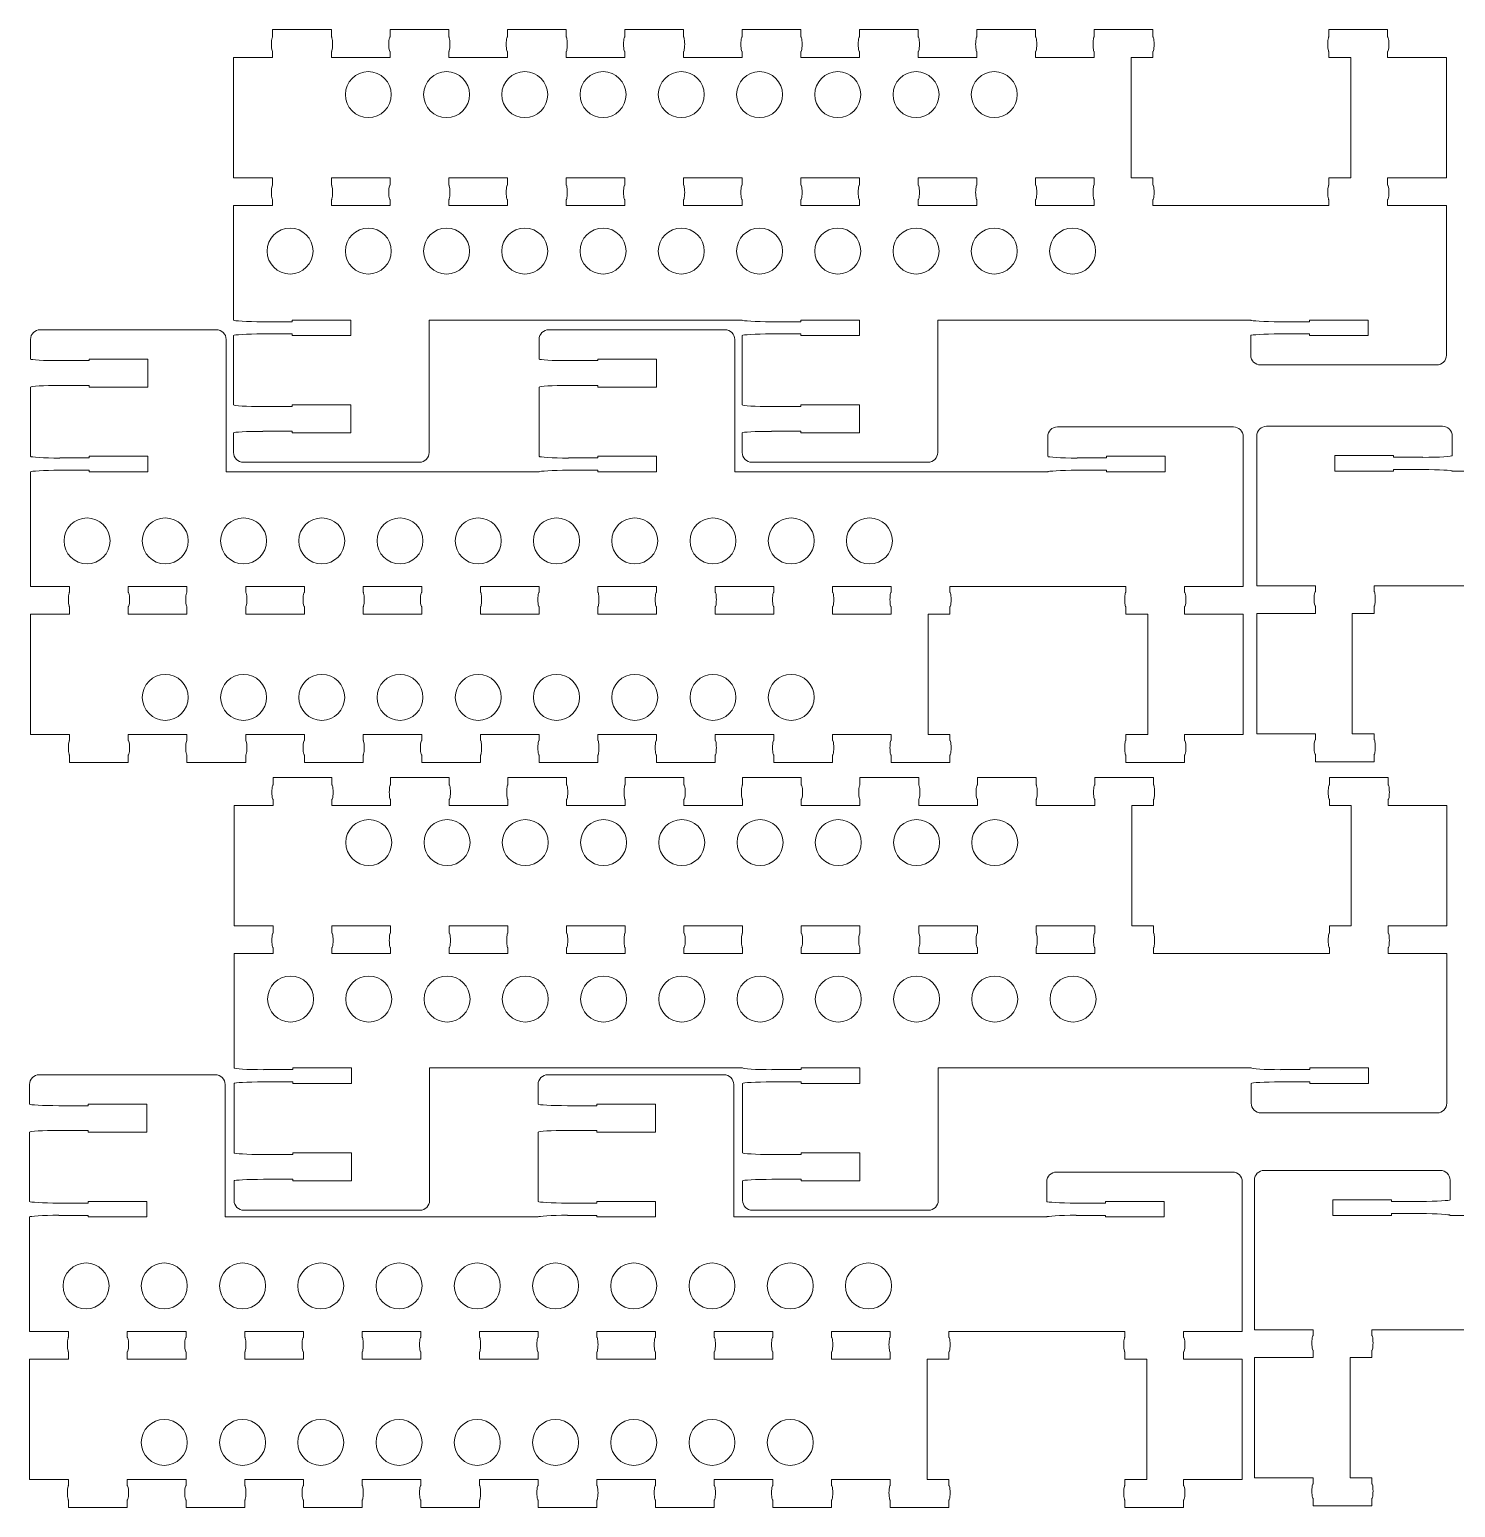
# Model space of a CAD drawing. Header units: millimetres. Extents: x 6 to 617, y 2 to 305.
# Drawn here: x 167 to 312.8, y 2.6 to 153.8 of the extents above; entities that cross this region are included whole.
import ezdxf

# ---------------------------------------------------------------- set-up
doc = ezdxf.new("R2010")
doc.units = ezdxf.units.MM
doc.header["$LTSCALE"] = 12.7
doc.layers.add('Visible', color=1, linetype='Continuous', lineweight=13)

msp = doc.modelspace()

# ---------------------------------------------------------------- linework, layer by layer
at = {"layer": 'Visible'}
for p, q in [((191.87, 153.01), (191.87, 153.76)), ((197.87, 153.76), (191.87, 153.76)), ((197.87, 153.01), (197.87, 153.76)), ((203.87, 153.01), (203.87, 153.76)), ((209.87, 153.76), (203.87, 153.76)), ((209.87, 153.01), (209.87, 153.76)), ((215.87, 153.01), (215.87, 153.76)), ((221.87, 153.76), (215.87, 153.76)), ((221.87, 153.01), (221.87, 153.76)), ((227.87, 153.01), (227.87, 153.76)), ((233.87, 153.76), (227.87, 153.76)), ((233.87, 153.01), (233.87, 153.76)), ((239.87, 153.01), (239.87, 153.76)), ((245.87, 153.76), (239.87, 153.76)), ((245.87, 153.01), (245.87, 153.76)), ((251.87, 153.01), (251.87, 153.76)), ((257.87, 153.76), (251.87, 153.76)), ((257.87, 153.01), (257.87, 153.76)), ((263.87, 153.01), (263.87, 153.76)), ((269.87, 153.76), (263.87, 153.76)), ((269.87, 153.01), (269.87, 153.76)), ((275.87, 153.01), (275.87, 153.76)), ((281.87, 153.76), (275.87, 153.76)), ((281.87, 153.01), (281.87, 153.76)), ((299.87, 153.01), (299.87, 153.76)), ((305.87, 153.76), (299.87, 153.76)), ((305.87, 153.01), (305.87, 153.76)), ((191.87, 150.91), (191.87, 151.51)), ((197.87, 150.91), (197.87, 151.51)), ((203.87, 150.91), (203.87, 151.51)), ((209.87, 150.91), (209.87, 151.51)), ((215.87, 150.91), (215.87, 151.51)), ((221.87, 150.91), (221.87, 151.51)), ((227.87, 150.91), (227.87, 151.51)), ((233.87, 150.91), (233.87, 151.51)), ((239.87, 150.91), (239.87, 151.51)), ((245.87, 150.91), (245.87, 151.51)), ((251.87, 150.91), (251.87, 151.51)), ((257.87, 150.91), (257.87, 151.51)), ((263.87, 150.91), (263.87, 151.51)), ((269.87, 150.91), (269.87, 151.51)), ((275.87, 150.91), (275.87, 151.51)), ((281.87, 150.91), (281.87, 151.51)), ((299.87, 150.91), (299.87, 151.51)), ((305.87, 150.91), (305.87, 151.51)), ((187.87, 150.91), (187.87, 138.61)), ((187.87, 150.91), (191.87, 150.91)), ((197.87, 150.91), (203.87, 150.91)), ((209.87, 150.91), (215.87, 150.91)), ((221.87, 150.91), (227.87, 150.91)), ((233.87, 150.91), (239.87, 150.91)), ((245.87, 150.91), (251.87, 150.91)), ((257.87, 150.91), (263.87, 150.91)), ((269.87, 150.91), (275.87, 150.91)), ((281.87, 150.91), (279.65, 150.91)), ((279.65, 150.91), (279.65, 138.61)), ((302.1, 150.91), (299.87, 150.91)), ((302.1, 150.91), (302.1, 138.61)), ((305.87, 150.91), (311.87, 150.91)), ((311.87, 150.91), (311.87, 138.61)), ((187.87, 138.61), (191.87, 138.61)), ((191.87, 137.86), (191.87, 138.61)), ((197.87, 138.61), (203.87, 138.61)), ((197.87, 137.86), (197.87, 138.61)), ((203.87, 137.86), (203.87, 138.61)), ((209.87, 138.61), (215.87, 138.61)), ((209.87, 137.86), (209.87, 138.61)), ((215.87, 137.86), (215.87, 138.61)), ((221.87, 138.61), (227.87, 138.61)), ((221.87, 137.86), (221.87, 138.61)), ((227.87, 137.86), (227.87, 138.61)), ((233.87, 138.61), (239.87, 138.61)), ((233.87, 137.86), (233.87, 138.61)), ((239.87, 137.86), (239.87, 138.61)), ((245.87, 138.61), (251.87, 138.61)), ((245.87, 137.86), (245.87, 138.61)), ((251.87, 137.86), (251.87, 138.61)), ((257.87, 138.61), (263.87, 138.61)), ((257.87, 137.86), (257.87, 138.61)), ((263.87, 137.86), (263.87, 138.61)), ((269.87, 138.61), (275.87, 138.61)), ((269.87, 137.86), (269.87, 138.61)), ((275.87, 137.86), (275.87, 138.61)), ((281.87, 138.61), (279.65, 138.61)), ((281.87, 137.86), (281.87, 138.61)), ((299.87, 137.86), (299.87, 138.61)), ((302.1, 138.61), (299.87, 138.61)), ((305.87, 138.61), (311.87, 138.61)), ((305.87, 137.86), (305.87, 138.61)), ((191.87, 135.76), (191.87, 136.36)), ((197.87, 135.76), (197.87, 136.36)), ((203.87, 135.76), (203.87, 136.36)), ((209.87, 135.76), (209.87, 136.36)), ((215.87, 135.76), (215.87, 136.36)), ((221.87, 135.76), (221.87, 136.36)), ((227.87, 135.76), (227.87, 136.36)), ((233.87, 135.76), (233.87, 136.36)), ((239.87, 135.76), (239.87, 136.36)), ((245.87, 135.76), (245.87, 136.36)), ((251.87, 135.76), (251.87, 136.36)), ((257.87, 135.76), (257.87, 136.36)), ((263.87, 135.76), (263.87, 136.36)), ((269.87, 135.76), (269.87, 136.36)), ((275.87, 135.76), (275.87, 136.36)), ((281.87, 135.76), (281.87, 136.36)), ((299.87, 135.76), (299.87, 136.36)), ((305.87, 135.76), (305.87, 136.36)), ((187.87, 135.76), (187.87, 124.06)), ((191.87, 135.76), (187.87, 135.76)), ((203.87, 135.76), (197.87, 135.76)), ((215.87, 135.76), (209.87, 135.76)), ((227.87, 135.76), (221.87, 135.76)), ((239.87, 135.76), (233.87, 135.76)), ((251.87, 135.76), (245.87, 135.76)), ((263.87, 135.76), (257.87, 135.76)), ((275.87, 135.76), (269.87, 135.76)), ((299.87, 135.76), (281.87, 135.76)), ((311.87, 135.76), (305.87, 135.76)), ((311.87, 135.76), (311.87, 120.46)), ((193.87, 124.06), (199.87, 124.06)), ((193.87, 123.89), (193.87, 124.06)), ((199.87, 124.06), (199.87, 122.46)), ((207.87, 124.06), (239.87, 124.06)), ((207.87, 124.06), (207.87, 110.51)), ((245.87, 124.06), (251.87, 124.06)), ((245.87, 123.89), (245.87, 124.06)), ((251.87, 124.06), (251.87, 122.46)), ((259.87, 124.06), (291.87, 124.06)), ((259.87, 124.06), (259.87, 110.51)), ((297.87, 124.06), (303.87, 124.06)), ((297.87, 123.89), (297.87, 124.06)), ((303.87, 124.06), (303.87, 122.46)), ((186.11, 123.07), (168.11, 123.07)), ((187.87, 122.46), (187.87, 115.38)), ((190.87, 123.89), (193.87, 123.89)), ((190.87, 122.64), (193.87, 122.64)), ((193.87, 122.64), (193.87, 122.46)), ((199.87, 122.46), (193.87, 122.46)), ((238.11, 123.07), (220.11, 123.07)), ((239.87, 122.46), (239.87, 115.38)), ((242.87, 123.89), (245.87, 123.89)), ((242.87, 122.64), (245.87, 122.64)), ((245.87, 122.64), (245.87, 122.46)), ((251.87, 122.46), (245.87, 122.46)), ((291.87, 122.46), (291.87, 120.46)), ((294.87, 123.89), (297.87, 123.89)), ((294.87, 122.64), (297.87, 122.64)), ((297.87, 122.64), (297.87, 122.46)), ((303.87, 122.46), (297.87, 122.46)), ((167.11, 120.07), (167.11, 122.07)), ((187.11, 108.52), (187.11, 122.07)), ((219.11, 120.07), (219.11, 122.07)), ((239.11, 108.52), (239.11, 122.07)), ((170.11, 119.91), (173.11, 119.91)), ((179.11, 120.07), (173.11, 120.07)), ((173.11, 119.91), (173.11, 120.07)), ((179.11, 117.2), (179.11, 120.07)), ((222.11, 119.91), (225.11, 119.91)), ((231.11, 120.07), (225.11, 120.07)), ((225.11, 119.91), (225.11, 120.07)), ((231.11, 117.2), (231.11, 120.07)), ((310.87, 119.46), (292.87, 119.46)), ((167.11, 110.12), (167.11, 117.2)), ((170.11, 117.37), (173.11, 117.37)), ((173.11, 117.37), (173.11, 117.2)), ((179.11, 117.2), (173.11, 117.2)), ((219.11, 110.12), (219.11, 117.2)), ((222.11, 117.37), (225.11, 117.37)), ((225.11, 117.37), (225.11, 117.2)), ((231.11, 117.2), (225.11, 117.2)), ((190.87, 115.22), (193.87, 115.22)), ((199.87, 115.38), (193.87, 115.38)), ((193.87, 115.22), (193.87, 115.38)), ((199.87, 115.38), (199.87, 112.51)), ((242.87, 115.22), (245.87, 115.22)), ((251.87, 115.38), (245.87, 115.38)), ((245.87, 115.22), (245.87, 115.38)), ((251.87, 115.38), (251.87, 112.51)), ((187.87, 112.51), (187.87, 110.51)), ((190.87, 112.68), (193.87, 112.68)), ((193.87, 112.68), (193.87, 112.51)), ((199.87, 112.51), (193.87, 112.51)), ((239.87, 112.51), (239.87, 110.51)), ((242.87, 112.68), (245.87, 112.68)), ((245.87, 112.68), (245.87, 112.51)), ((251.87, 112.51), (245.87, 112.51)), ((271.11, 110.12), (271.11, 112.12)), ((290.11, 113.12), (272.11, 113.12)), ((291.11, 96.82), (291.11, 112.12)), ((292.48, 96.89), (292.48, 112.19)), ((293.48, 113.19), (311.48, 113.19)), ((312.48, 110.19), (312.48, 112.19)), ((170.11, 109.95), (173.11, 109.95)), ((179.11, 110.12), (173.11, 110.12)), ((173.11, 109.95), (173.11, 110.12)), ((179.11, 108.52), (179.11, 110.12)), ((206.87, 109.51), (188.87, 109.51)), ((222.11, 109.95), (225.11, 109.95)), ((231.11, 110.12), (225.11, 110.12)), ((225.11, 109.95), (225.11, 110.12)), ((231.11, 108.52), (231.11, 110.12)), ((258.87, 109.51), (240.87, 109.51)), ((274.11, 109.95), (277.11, 109.95)), ((283.11, 110.12), (277.11, 110.12)), ((277.11, 109.95), (277.11, 110.12)), ((283.11, 108.52), (283.11, 110.12)), ((300.48, 110.19), (306.48, 110.19)), ((300.48, 108.59), (300.48, 110.19)), ((306.48, 110.02), (306.48, 110.19)), ((309.48, 110.02), (306.48, 110.02)), ((167.11, 96.82), (167.11, 108.52)), ((170.11, 108.7), (173.11, 108.7)), ((173.11, 108.7), (173.11, 108.52)), ((173.11, 108.52), (179.11, 108.52)), ((187.11, 108.52), (219.11, 108.52)), ((222.11, 108.7), (225.11, 108.7)), ((225.11, 108.7), (225.11, 108.52)), ((225.11, 108.52), (231.11, 108.52)), ((239.11, 108.52), (271.11, 108.52)), ((274.11, 108.7), (277.11, 108.7)), ((277.11, 108.7), (277.11, 108.52)), ((277.11, 108.52), (283.11, 108.52)), ((306.48, 108.59), (300.48, 108.59)), ((306.48, 108.77), (306.48, 108.59)), ((309.48, 108.77), (306.48, 108.77)), ((344.48, 108.59), (312.48, 108.59)), ((171.11, 96.82), (167.11, 96.82)), ((171.11, 96.82), (171.11, 96.22)), ((177.11, 96.82), (177.11, 96.22)), ((183.11, 96.82), (177.11, 96.82)), ((183.11, 96.82), (183.11, 96.22)), ((189.11, 96.82), (189.11, 96.22)), ((195.11, 96.82), (189.11, 96.82)), ((195.11, 96.82), (195.11, 96.22)), ((201.11, 96.82), (201.11, 96.22)), ((207.11, 96.82), (201.11, 96.82)), ((207.11, 96.82), (207.11, 96.22)), ((213.11, 96.82), (213.11, 96.22)), ((219.11, 96.82), (213.11, 96.82)), ((219.11, 96.82), (219.11, 96.22)), ((225.11, 96.82), (225.11, 96.22)), ((231.11, 96.82), (225.11, 96.82)), ((231.11, 96.82), (231.11, 96.22)), ((243.11, 96.82), (237.11, 96.82)), ((237.11, 96.82), (237.11, 96.22)), ((243.11, 96.82), (243.11, 96.22)), ((249.11, 96.82), (249.11, 96.22)), ((255.11, 96.82), (249.11, 96.82)), ((255.11, 96.82), (255.11, 96.22)), ((279.11, 96.82), (261.11, 96.82)), ((261.11, 96.82), (261.11, 96.22)), ((279.11, 96.82), (279.11, 96.22)), ((291.11, 96.82), (285.11, 96.82)), ((285.11, 96.82), (285.11, 96.22)), ((292.48, 96.89), (298.48, 96.89)), ((298.48, 96.89), (298.48, 96.29)), ((304.48, 96.89), (322.48, 96.89)), ((304.48, 96.89), (304.48, 96.29)), ((167.11, 81.67), (167.11, 93.97)), ((167.11, 93.97), (171.11, 93.97)), ((171.11, 94.72), (171.11, 93.97)), ((177.11, 94.72), (177.11, 93.97)), ((177.11, 93.97), (183.11, 93.97)), ((183.11, 94.72), (183.11, 93.97)), ((189.11, 94.72), (189.11, 93.97)), ((189.11, 93.97), (195.11, 93.97)), ((195.11, 94.72), (195.11, 93.97)), ((201.11, 94.72), (201.11, 93.97)), ((201.11, 93.97), (207.11, 93.97)), ((207.11, 94.72), (207.11, 93.97)), ((213.11, 94.72), (213.11, 93.97)), ((213.11, 93.97), (219.11, 93.97)), ((219.11, 94.72), (219.11, 93.97)), ((225.11, 94.72), (225.11, 93.97)), ((225.11, 93.97), (231.11, 93.97)), ((231.11, 94.72), (231.11, 93.97)), ((237.11, 94.72), (237.11, 93.97)), ((237.11, 93.97), (243.11, 93.97)), ((243.11, 94.72), (243.11, 93.97)), ((249.11, 94.72), (249.11, 93.97)), ((249.11, 93.97), (255.11, 93.97)), ((255.11, 94.72), (255.11, 93.97)), ((258.89, 93.97), (261.11, 93.97)), ((258.89, 93.97), (258.89, 81.67)), ((261.11, 94.72), (261.11, 93.97)), ((279.11, 94.72), (279.11, 93.97)), ((279.11, 93.97), (281.34, 93.97)), ((281.34, 93.97), (281.34, 81.67)), ((285.11, 94.72), (285.11, 93.97)), ((285.11, 93.97), (291.11, 93.97)), ((291.11, 81.67), (291.11, 93.97)), ((292.48, 81.74), (292.48, 94.04)), ((298.48, 94.04), (292.48, 94.04)), ((298.48, 94.79), (298.48, 94.04)), ((302.25, 94.04), (304.48, 94.04)), ((302.25, 81.74), (302.25, 94.04)), ((304.48, 94.79), (304.48, 94.04)), ((167.11, 81.67), (171.11, 81.67)), ((171.11, 81.67), (171.11, 81.07)), ((177.11, 81.67), (183.11, 81.67)), ((177.11, 81.67), (177.11, 81.07)), ((183.11, 81.67), (183.11, 81.07)), ((189.11, 81.67), (195.11, 81.67)), ((189.11, 81.67), (189.11, 81.07)), ((195.11, 81.67), (195.11, 81.07)), ((201.11, 81.67), (207.11, 81.67)), ((201.11, 81.67), (201.11, 81.07)), ((207.11, 81.67), (207.11, 81.07)), ((213.11, 81.67), (219.11, 81.67)), ((213.11, 81.67), (213.11, 81.07)), ((219.11, 81.67), (219.11, 81.07)), ((225.11, 81.67), (231.11, 81.67)), ((225.11, 81.67), (225.11, 81.07)), ((231.11, 81.67), (231.11, 81.07)), ((237.11, 81.67), (243.11, 81.67)), ((237.11, 81.67), (237.11, 81.07)), ((243.11, 81.67), (243.11, 81.07)), ((249.11, 81.67), (255.11, 81.67)), ((249.11, 81.67), (249.11, 81.07)), ((255.11, 81.67), (255.11, 81.07)), ((258.89, 81.67), (261.11, 81.67)), ((261.11, 81.67), (261.11, 81.07)), ((279.11, 81.67), (281.34, 81.67)), ((279.11, 81.67), (279.11, 81.07)), ((285.11, 81.67), (291.11, 81.67)), ((285.11, 81.67), (285.11, 81.07)), ((298.48, 81.74), (292.48, 81.74)), ((298.48, 81.74), (298.48, 81.14)), ((302.25, 81.74), (304.48, 81.74)), ((304.48, 81.74), (304.48, 81.14)), ((171.11, 79.57), (171.11, 78.82)), ((177.11, 78.82), (171.11, 78.82)), ((177.11, 79.57), (177.11, 78.82)), ((183.11, 79.57), (183.11, 78.82)), ((189.11, 78.82), (183.11, 78.82)), ((189.11, 79.57), (189.11, 78.82)), ((195.11, 79.57), (195.11, 78.82)), ((201.11, 78.82), (195.11, 78.82)), ((201.11, 79.57), (201.11, 78.82)), ((207.11, 79.57), (207.11, 78.82)), ((213.11, 78.82), (207.11, 78.82)), ((213.11, 79.57), (213.11, 78.82)), ((219.11, 79.57), (219.11, 78.82)), ((225.11, 78.82), (219.11, 78.82)), ((225.11, 79.57), (225.11, 78.82)), ((231.11, 79.57), (231.11, 78.82)), ((237.11, 78.82), (231.11, 78.82)), ((237.11, 79.57), (237.11, 78.82)), ((243.11, 79.57), (243.11, 78.82)), ((249.11, 78.82), (243.11, 78.82)), ((249.11, 79.57), (249.11, 78.82)), ((255.11, 79.57), (255.11, 78.82)), ((261.11, 78.82), (255.11, 78.82)), ((261.11, 79.57), (261.11, 78.82)), ((279.11, 79.57), (279.11, 78.82)), ((285.11, 78.82), (279.11, 78.82)), ((285.11, 79.57), (285.11, 78.82)), ((298.48, 79.64), (298.48, 78.89)), ((298.48, 78.89), (304.48, 78.89)), ((304.48, 79.64), (304.48, 78.89)), ((191.92, 76.52), (191.92, 77.27)), ((197.92, 77.27), (191.92, 77.27)), ((197.92, 76.52), (197.92, 77.27)), ((203.92, 76.52), (203.92, 77.27)), ((209.92, 77.27), (203.92, 77.27)), ((209.92, 76.52), (209.92, 77.27)), ((215.92, 76.52), (215.92, 77.27)), ((221.92, 77.27), (215.92, 77.27)), ((221.92, 76.52), (221.92, 77.27)), ((227.92, 76.52), (227.92, 77.27)), ((233.92, 77.27), (227.92, 77.27)), ((233.92, 76.52), (233.92, 77.27)), ((239.92, 76.52), (239.92, 77.27)), ((245.92, 77.27), (239.92, 77.27)), ((245.92, 76.52), (245.92, 77.27)), ((251.92, 76.52), (251.92, 77.27)), ((257.92, 77.27), (251.92, 77.27)), ((257.92, 76.52), (257.92, 77.27)), ((263.92, 76.52), (263.92, 77.27)), ((269.92, 77.27), (263.92, 77.27)), ((269.92, 76.52), (269.92, 77.27)), ((275.92, 76.52), (275.92, 77.27)), ((281.92, 77.27), (275.92, 77.27)), ((281.92, 76.52), (281.92, 77.27)), ((299.92, 76.52), (299.92, 77.27)), ((305.92, 77.27), (299.92, 77.27)), ((305.92, 76.52), (305.92, 77.27)), ((187.92, 74.42), (187.92, 62.12)), ((187.92, 74.42), (191.92, 74.42)), ((191.92, 74.42), (191.92, 75.02)), ((197.92, 74.42), (197.92, 75.02)), ((197.92, 74.42), (203.92, 74.42)), ((203.92, 74.42), (203.92, 75.02)), ((209.92, 74.42), (209.92, 75.02)), ((209.92, 74.42), (215.92, 74.42)), ((215.92, 74.42), (215.92, 75.02)), ((221.92, 74.42), (221.92, 75.02)), ((221.92, 74.42), (227.92, 74.42)), ((227.92, 74.42), (227.92, 75.02)), ((233.92, 74.42), (233.92, 75.02)), ((233.92, 74.42), (239.92, 74.42)), ((239.92, 74.42), (239.92, 75.02)), ((245.92, 74.42), (245.92, 75.02)), ((245.92, 74.42), (251.92, 74.42)), ((251.92, 74.42), (251.92, 75.02)), ((257.92, 74.42), (257.92, 75.02)), ((257.92, 74.42), (263.92, 74.42)), ((263.92, 74.42), (263.92, 75.02)), ((269.92, 74.42), (269.92, 75.02)), ((269.92, 74.42), (275.92, 74.42)), ((275.92, 74.42), (275.92, 75.02)), ((281.92, 74.42), (279.7, 74.42)), ((279.7, 74.42), (279.7, 62.12)), ((281.92, 74.42), (281.92, 75.02)), ((299.92, 74.42), (299.92, 75.02)), ((302.15, 74.42), (299.92, 74.42)), ((302.15, 74.42), (302.15, 62.12)), ((305.92, 74.42), (305.92, 75.02)), ((305.92, 74.42), (311.92, 74.42)), ((311.92, 74.42), (311.92, 62.12)), ((187.92, 62.12), (191.92, 62.12)), ((191.92, 61.37), (191.92, 62.12)), ((197.92, 62.12), (203.92, 62.12)), ((197.92, 61.37), (197.92, 62.12)), ((203.92, 61.37), (203.92, 62.12)), ((209.92, 62.12), (215.92, 62.12)), ((209.92, 61.37), (209.92, 62.12)), ((215.92, 61.37), (215.92, 62.12)), ((221.92, 62.12), (227.92, 62.12)), ((221.92, 61.37), (221.92, 62.12)), ((227.92, 61.37), (227.92, 62.12)), ((233.92, 62.12), (239.92, 62.12)), ((233.92, 61.37), (233.92, 62.12)), ((239.92, 61.37), (239.92, 62.12)), ((245.92, 62.12), (251.92, 62.12)), ((245.92, 61.37), (245.92, 62.12)), ((251.92, 61.37), (251.92, 62.12)), ((257.92, 62.12), (263.92, 62.12)), ((257.92, 61.37), (257.92, 62.12)), ((263.92, 61.37), (263.92, 62.12)), ((269.92, 62.12), (275.92, 62.12)), ((269.92, 61.37), (269.92, 62.12)), ((275.92, 61.37), (275.92, 62.12)), ((281.92, 62.12), (279.7, 62.12)), ((281.92, 61.37), (281.92, 62.12)), ((299.92, 61.37), (299.92, 62.12)), ((302.15, 62.12), (299.92, 62.12)), ((305.92, 62.12), (311.92, 62.12)), ((305.92, 61.37), (305.92, 62.12)), ((187.92, 59.27), (187.92, 47.57)), ((191.92, 59.27), (187.92, 59.27)), ((191.92, 59.27), (191.92, 59.87)), ((197.92, 59.27), (197.92, 59.87)), ((203.92, 59.27), (197.92, 59.27)), ((203.92, 59.27), (203.92, 59.87)), ((209.92, 59.27), (209.92, 59.87)), ((215.92, 59.27), (209.92, 59.27)), ((215.92, 59.27), (215.92, 59.87)), ((221.92, 59.27), (221.92, 59.87)), ((227.92, 59.27), (221.92, 59.27)), ((227.92, 59.27), (227.92, 59.87)), ((233.92, 59.27), (233.92, 59.87)), ((239.92, 59.27), (233.92, 59.27)), ((239.92, 59.27), (239.92, 59.87)), ((245.92, 59.27), (245.92, 59.87)), ((251.92, 59.27), (245.92, 59.27)), ((251.92, 59.27), (251.92, 59.87)), ((257.92, 59.27), (257.92, 59.87)), ((263.92, 59.27), (257.92, 59.27)), ((263.92, 59.27), (263.92, 59.87)), ((269.92, 59.27), (269.92, 59.87)), ((275.92, 59.27), (269.92, 59.27)), ((275.92, 59.27), (275.92, 59.87)), ((281.92, 59.27), (281.92, 59.87)), ((299.92, 59.27), (281.92, 59.27)), ((299.92, 59.27), (299.92, 59.87)), ((305.92, 59.27), (305.92, 59.87)), ((311.92, 59.27), (305.92, 59.27)), ((311.92, 59.27), (311.92, 43.97)), ((186.01, 46.88), (168.01, 46.88)), ((190.92, 47.4), (193.92, 47.4)), ((193.92, 47.57), (199.92, 47.57)), ((193.92, 47.4), (193.92, 47.57)), ((199.92, 47.57), (199.92, 45.97)), ((207.92, 47.57), (239.92, 47.57)), ((207.92, 47.57), (207.92, 34.02)), ((238.01, 46.88), (220.01, 46.88)), ((242.92, 47.4), (245.92, 47.4)), ((245.92, 47.57), (251.92, 47.57)), ((245.92, 47.4), (245.92, 47.57)), ((251.92, 47.57), (251.92, 45.97)), ((259.92, 47.57), (291.92, 47.57)), ((259.92, 47.57), (259.92, 34.02)), ((294.92, 47.4), (297.92, 47.4)), ((297.92, 47.57), (303.92, 47.57)), ((297.92, 47.4), (297.92, 47.57)), ((303.92, 47.57), (303.92, 45.97)), ((167.01, 43.88), (167.01, 45.88)), ((187.01, 32.33), (187.01, 45.88)), ((187.92, 45.97), (187.92, 38.89)), ((190.92, 46.15), (193.92, 46.15)), ((193.92, 46.15), (193.92, 45.97)), ((199.92, 45.97), (193.92, 45.97)), ((219.01, 43.88), (219.01, 45.88)), ((239.01, 32.33), (239.01, 45.88)), ((239.92, 45.97), (239.92, 38.89)), ((242.92, 46.15), (245.92, 46.15)), ((245.92, 46.15), (245.92, 45.97)), ((251.92, 45.97), (245.92, 45.97)), ((291.92, 45.97), (291.92, 43.97)), ((294.92, 46.15), (297.92, 46.15)), ((297.92, 46.15), (297.92, 45.97)), ((303.92, 45.97), (297.92, 45.97)), ((179.01, 43.88), (173.01, 43.88)), ((173.01, 43.71), (173.01, 43.88)), ((179.01, 41.01), (179.01, 43.88)), ((231.01, 43.88), (225.01, 43.88)), ((225.01, 43.71), (225.01, 43.88)), ((231.01, 41.01), (231.01, 43.88)), ((170.01, 43.71), (173.01, 43.71)), ((222.01, 43.71), (225.01, 43.71)), ((310.92, 42.97), (292.92, 42.97)), ((167.01, 33.93), (167.01, 41.01)), ((170.01, 41.17), (173.01, 41.17)), ((173.01, 41.17), (173.01, 41.01)), ((179.01, 41.01), (173.01, 41.01)), ((219.01, 33.93), (219.01, 41.01)), ((222.01, 41.17), (225.01, 41.17)), ((225.01, 41.17), (225.01, 41.01)), ((231.01, 41.01), (225.01, 41.01)), ((190.92, 38.73), (193.92, 38.73)), ((199.92, 38.89), (193.92, 38.89)), ((193.92, 38.73), (193.92, 38.89)), ((199.92, 38.89), (199.92, 36.02)), ((242.92, 38.73), (245.92, 38.73)), ((251.92, 38.89), (245.92, 38.89)), ((245.92, 38.73), (245.92, 38.89)), ((251.92, 38.89), (251.92, 36.02)), ((290.01, 36.93), (272.01, 36.93)), ((293.25, 37.1), (311.25, 37.1)), ((187.92, 36.02), (187.92, 34.02)), ((190.92, 36.19), (193.92, 36.19)), ((193.92, 36.19), (193.92, 36.02)), ((199.92, 36.02), (193.92, 36.02)), ((239.92, 36.02), (239.92, 34.02)), ((242.92, 36.19), (245.92, 36.19)), ((245.92, 36.19), (245.92, 36.02)), ((251.92, 36.02), (245.92, 36.02)), ((271.01, 33.93), (271.01, 35.93)), ((291.01, 20.63), (291.01, 35.93)), ((292.25, 20.8), (292.25, 36.1)), ((312.25, 34.1), (312.25, 36.1)), ((170.01, 33.75), (173.01, 33.75)), ((179.01, 33.93), (173.01, 33.93)), ((173.01, 33.75), (173.01, 33.93)), ((179.01, 32.33), (179.01, 33.93)), ((222.01, 33.75), (225.01, 33.75)), ((231.01, 33.93), (225.01, 33.93)), ((225.01, 33.75), (225.01, 33.93)), ((231.01, 32.33), (231.01, 33.93)), ((274.01, 33.75), (277.01, 33.75)), ((283.01, 33.93), (277.01, 33.93)), ((277.01, 33.75), (277.01, 33.93)), ((283.01, 32.33), (283.01, 33.93)), ((300.25, 34.1), (306.25, 34.1)), ((300.25, 32.5), (300.25, 34.1)), ((306.25, 33.93), (306.25, 34.1)), ((309.25, 33.93), (306.25, 33.93)), ((167.01, 20.63), (167.01, 32.33)), ((170.01, 32.5), (173.01, 32.5)), ((173.01, 32.5), (173.01, 32.33)), ((173.01, 32.33), (179.01, 32.33)), ((187.01, 32.33), (219.01, 32.33)), ((206.92, 33.02), (188.92, 33.02)), ((222.01, 32.5), (225.01, 32.5)), ((225.01, 32.5), (225.01, 32.33)), ((225.01, 32.33), (231.01, 32.33)), ((239.01, 32.33), (271.01, 32.33)), ((258.92, 33.02), (240.92, 33.02)), ((274.01, 32.5), (277.01, 32.5)), ((277.01, 32.5), (277.01, 32.33)), ((277.01, 32.33), (283.01, 32.33)), ((306.25, 32.5), (300.25, 32.5)), ((306.25, 32.68), (306.25, 32.5)), ((309.25, 32.68), (306.25, 32.68)), ((344.25, 32.5), (312.25, 32.5)), ((171.01, 20.63), (167.01, 20.63)), ((171.01, 20.63), (171.01, 20.03)), ((177.01, 20.63), (177.01, 20.03)), ((183.01, 20.63), (177.01, 20.63)), ((183.01, 20.63), (183.01, 20.03)), ((189.01, 20.63), (189.01, 20.03)), ((195.01, 20.63), (189.01, 20.63)), ((195.01, 20.63), (195.01, 20.03)), ((201.01, 20.63), (201.01, 20.03)), ((207.01, 20.63), (201.01, 20.63)), ((207.01, 20.63), (207.01, 20.03)), ((213.01, 20.63), (213.01, 20.03)), ((219.01, 20.63), (213.01, 20.63)), ((219.01, 20.63), (219.01, 20.03)), ((225.01, 20.63), (225.01, 20.03)), ((231.01, 20.63), (225.01, 20.63)), ((231.01, 20.63), (231.01, 20.03)), ((243.01, 20.63), (237.01, 20.63)), ((237.01, 20.63), (237.01, 20.03)), ((243.01, 20.63), (243.01, 20.03)), ((249.01, 20.63), (249.01, 20.03)), ((255.01, 20.63), (249.01, 20.63)), ((255.01, 20.63), (255.01, 20.03)), ((279.01, 20.63), (261.01, 20.63)), ((261.01, 20.63), (261.01, 20.03)), ((279.01, 20.63), (279.01, 20.03)), ((291.01, 20.63), (285.01, 20.63)), ((285.01, 20.63), (285.01, 20.03)), ((292.25, 20.8), (298.25, 20.8)), ((298.25, 20.8), (298.25, 20.2)), ((304.25, 20.8), (322.25, 20.8)), ((304.25, 20.8), (304.25, 20.2)), ((171.01, 18.53), (171.01, 17.78)), ((177.01, 18.53), (177.01, 17.78)), ((183.01, 18.53), (183.01, 17.78)), ((189.01, 18.53), (189.01, 17.78)), ((195.01, 18.53), (195.01, 17.78)), ((201.01, 18.53), (201.01, 17.78)), ((207.01, 18.53), (207.01, 17.78)), ((213.01, 18.53), (213.01, 17.78)), ((219.01, 18.53), (219.01, 17.78)), ((225.01, 18.53), (225.01, 17.78)), ((231.01, 18.53), (231.01, 17.78)), ((237.01, 18.53), (237.01, 17.78)), ((243.01, 18.53), (243.01, 17.78)), ((249.01, 18.53), (249.01, 17.78)), ((255.01, 18.53), (255.01, 17.78)), ((261.01, 18.53), (261.01, 17.78)), ((279.01, 18.53), (279.01, 17.78)), ((285.01, 18.53), (285.01, 17.78)), ((298.25, 18.7), (298.25, 17.95)), ((304.25, 18.7), (304.25, 17.95)), ((167.01, 5.48), (167.01, 17.78)), ((167.01, 17.78), (171.01, 17.78)), ((177.01, 17.78), (183.01, 17.78)), ((189.01, 17.78), (195.01, 17.78)), ((201.01, 17.78), (207.01, 17.78)), ((213.01, 17.78), (219.01, 17.78)), ((225.01, 17.78), (231.01, 17.78)), ((237.01, 17.78), (243.01, 17.78)), ((249.01, 17.78), (255.01, 17.78)), ((258.79, 17.78), (261.01, 17.78)), ((258.79, 17.78), (258.79, 5.48)), ((279.01, 17.78), (281.24, 17.78)), ((281.24, 17.78), (281.24, 5.48)), ((285.01, 17.78), (291.01, 17.78)), ((291.01, 5.48), (291.01, 17.78)), ((292.25, 5.65), (292.25, 17.95)), ((298.25, 17.95), (292.25, 17.95)), ((302.02, 17.95), (304.25, 17.95)), ((302.02, 5.65), (302.02, 17.95)), ((167.01, 5.48), (171.01, 5.48)), ((171.01, 5.48), (171.01, 4.88)), ((177.01, 5.48), (183.01, 5.48)), ((177.01, 5.48), (177.01, 4.88)), ((183.01, 5.48), (183.01, 4.88)), ((189.01, 5.48), (195.01, 5.48)), ((189.01, 5.48), (189.01, 4.88)), ((195.01, 5.48), (195.01, 4.88)), ((201.01, 5.48), (207.01, 5.48)), ((201.01, 5.48), (201.01, 4.88)), ((207.01, 5.48), (207.01, 4.88)), ((213.01, 5.48), (219.01, 5.48)), ((213.01, 5.48), (213.01, 4.88)), ((219.01, 5.48), (219.01, 4.88)), ((225.01, 5.48), (231.01, 5.48)), ((225.01, 5.48), (225.01, 4.88)), ((231.01, 5.48), (231.01, 4.88)), ((237.01, 5.48), (243.01, 5.48)), ((237.01, 5.48), (237.01, 4.88)), ((243.01, 5.48), (243.01, 4.88)), ((249.01, 5.48), (255.01, 5.48)), ((249.01, 5.48), (249.01, 4.88)), ((255.01, 5.48), (255.01, 4.88)), ((258.79, 5.48), (261.01, 5.48)), ((261.01, 5.48), (261.01, 4.88)), ((279.01, 5.48), (281.24, 5.48)), ((279.01, 5.48), (279.01, 4.88)), ((285.01, 5.48), (291.01, 5.48)), ((285.01, 5.48), (285.01, 4.88)), ((298.25, 5.65), (292.25, 5.65)), ((298.25, 5.65), (298.25, 5.05)), ((302.02, 5.65), (304.25, 5.65)), ((304.25, 5.65), (304.25, 5.05)), ((171.01, 3.38), (171.01, 2.63)), ((177.01, 3.38), (177.01, 2.63)), ((183.01, 3.38), (183.01, 2.63)), ((189.01, 3.38), (189.01, 2.63)), ((195.01, 3.38), (195.01, 2.63)), ((201.01, 3.38), (201.01, 2.63)), ((207.01, 3.38), (207.01, 2.63)), ((213.01, 3.38), (213.01, 2.63)), ((219.01, 3.38), (219.01, 2.63)), ((225.01, 3.38), (225.01, 2.63)), ((231.01, 3.38), (231.01, 2.63)), ((237.01, 3.38), (237.01, 2.63)), ((243.01, 3.38), (243.01, 2.63)), ((249.01, 3.38), (249.01, 2.63)), ((255.01, 3.38), (255.01, 2.63)), ((261.01, 3.38), (261.01, 2.63)), ((279.01, 3.38), (279.01, 2.63)), ((285.01, 3.38), (285.01, 2.63)), ((298.25, 3.55), (298.25, 2.8)), ((304.25, 3.55), (304.25, 2.8)), ((177.01, 2.63), (171.01, 2.63)), ((189.01, 2.63), (183.01, 2.63)), ((201.01, 2.63), (195.01, 2.63)), ((213.01, 2.63), (207.01, 2.63)), ((225.01, 2.63), (219.01, 2.63)), ((237.01, 2.63), (231.01, 2.63)), ((249.01, 2.63), (243.01, 2.63)), ((261.01, 2.63), (255.01, 2.63)), ((285.01, 2.63), (279.01, 2.63)), ((298.25, 2.8), (304.25, 2.8))]:
    msp.add_line(p, q, dxfattribs=at)
for centre in [(201.65, 147.11), (209.65, 147.11), (217.65, 147.11), (225.65, 147.11), (233.65, 147.11), (241.65, 147.11), (249.65, 147.11), (257.65, 147.11), (265.65, 147.11), (193.65, 131.11), (201.65, 131.11), (209.65, 131.11), (217.65, 131.11), (225.65, 131.11), (233.65, 131.11), (241.65, 131.11), (249.65, 131.11), (257.65, 131.11), (265.65, 131.11), (273.65, 131.11), (172.89, 101.47), (180.89, 101.47), (188.89, 101.47), (196.89, 101.47), (204.89, 101.47), (212.89, 101.47), (220.89, 101.47), (228.89, 101.47), (236.89, 101.47), (244.89, 101.47), (252.89, 101.47), (180.89, 85.47), (188.89, 85.47), (196.89, 85.47), (204.89, 85.47), (212.89, 85.47), (220.89, 85.47), (228.89, 85.47), (236.89, 85.47), (244.89, 85.47), (201.7, 70.62), (209.7, 70.62), (217.7, 70.62), (225.7, 70.62), (233.7, 70.62), (241.7, 70.62), (249.7, 70.62), (257.7, 70.62), (265.7, 70.62), (193.7, 54.62), (201.7, 54.62), (209.7, 54.62), (217.7, 54.62), (225.7, 54.62), (233.7, 54.62), (241.7, 54.62), (249.7, 54.62), (257.7, 54.62), (265.7, 54.62), (273.7, 54.62), (172.79, 25.28), (180.79, 25.28), (188.79, 25.28), (196.79, 25.28), (204.79, 25.28), (212.79, 25.28), (220.79, 25.28), (228.79, 25.28), (236.79, 25.28), (244.79, 25.28), (252.79, 25.28), (180.79, 9.28), (188.79, 9.28), (196.79, 9.28), (204.79, 9.28), (212.79, 9.28), (220.79, 9.28), (228.79, 9.28), (236.79, 9.28), (244.79, 9.28)]:
    msp.add_circle(centre, 2.35, dxfattribs=at)
for centre, start, end in [((168.11, 122.07), 90, 180), ((186.11, 122.07), 0, 90), ((220.11, 122.07), 90, 180), ((238.11, 122.07), 0, 90), ((292.87, 120.46), 180, 270), ((310.87, 120.46), 270, 0), ((272.11, 112.12), 90, 180), ((290.11, 112.12), 0, 90), ((293.48, 112.19), 90, 180), ((311.48, 112.19), 0, 90), ((188.87, 110.51), 180, 270), ((206.87, 110.51), 270, 0), ((240.87, 110.51), 180, 270), ((258.87, 110.51), 270, 0), ((168.01, 45.88), 90, 180), ((186.01, 45.88), 0, 90), ((220.01, 45.88), 90, 180), ((238.01, 45.88), 0, 90), ((292.92, 43.97), 180, 270), ((310.92, 43.97), 270, 0), ((272.01, 35.93), 90, 180), ((290.01, 35.93), 0, 90), ((293.25, 36.1), 90, 180), ((311.25, 36.1), 0, 90), ((188.92, 34.02), 180, 270), ((206.92, 34.02), 270, 0), ((240.92, 34.02), 180, 270), ((258.92, 34.02), 270, 0)]:
    msp.add_arc(centre, 1, start, end, dxfattribs=at)
at = {"layer": 'Visible', "extrusion": (0, -1.22465e-16, -1)}
for centre, major_axis, ratio, start_param, end_param in [((191.87, 152.26), (0, -0.75), 0.166667, 0, 3.141593), ((203.87, 152.26), (0, -0.75), 0.166667, 0, 3.141593), ((215.87, 152.26), (0, -0.75), 0.166667, 0, 3.141593), ((227.87, 152.26), (0, -0.75), 0.166667, 0, 3.141593), ((239.87, 152.26), (0, -0.75), 0.166667, 0, 3.141593), ((251.87, 152.26), (0, -0.75), 0.166667, 0, 3.141593), ((263.87, 152.26), (0, -0.75), 0.166667, 0, 3.141593), ((275.87, 152.26), (0, -0.75), 0.166667, 0, 3.141593), ((299.87, 152.26), (0, -0.75), 0.166667, 0, 3.141593), ((191.87, 137.11), (0, -0.75), 0.166667, 0, 3.141593), ((203.87, 137.11), (0, -0.75), 0.166667, 0, 3.141593), ((215.87, 137.11), (0, -0.75), 0.166667, 0, 3.141593), ((227.87, 137.11), (0, -0.75), 0.166667, 0, 3.141593), ((239.87, 137.11), (0, -0.75), 0.166667, 0, 3.141593), ((251.87, 137.11), (0, -0.75), 0.166667, 0, 3.141593), ((263.87, 137.11), (0, -0.75), 0.166667, 0, 3.141593), ((275.87, 137.11), (0, -0.75), 0.166667, 0, 3.141593), ((299.87, 137.11), (0, -0.75), 0.166667, 0, 3.141593), ((190.87, 124.06), (-3, 0), 0.058333, 4.712389, 6.283185), ((242.87, 124.06), (-3, 0), 0.058333, 4.712389, 6.283185), ((294.87, 124.06), (-3, 0), 0.058333, 4.712389, 6.283185), ((190.87, 122.46), (3, 0), 0.058333, 3.141593, 4.712389), ((242.87, 122.46), (3, 0), 0.058333, 3.141593, 4.712389), ((294.87, 122.46), (3, 0), 0.058333, 3.141593, 4.712389), ((190.87, 115.38), (-3, 0), 0.055, 4.712389, 6.283185), ((242.87, 115.38), (-3, 0), 0.055, 4.712389, 6.283185), ((190.87, 112.51), (3, 0), 0.055, 3.141593, 4.712389), ((242.87, 112.51), (3, 0), 0.055, 3.141593, 4.712389), ((191.92, 75.77), (0, -0.75), 0.166667, 0, 3.141593), ((203.92, 75.77), (0, -0.75), 0.166667, 0, 3.141593), ((215.92, 75.77), (0, -0.75), 0.166667, 0, 3.141593), ((227.92, 75.77), (0, -0.75), 0.166667, 0, 3.141593), ((239.92, 75.77), (0, -0.75), 0.166667, 0, 3.141593), ((251.92, 75.77), (0, -0.75), 0.166667, 0, 3.141593), ((263.92, 75.77), (0, -0.75), 0.166667, 0, 3.141593), ((275.92, 75.77), (0, -0.75), 0.166667, 0, 3.141593), ((299.92, 75.77), (0, -0.75), 0.166667, 0, 3.141593), ((191.92, 60.62), (0, -0.75), 0.166667, 0, 3.141593), ((203.92, 60.62), (0, -0.75), 0.166667, 0, 3.141593), ((215.92, 60.62), (0, -0.75), 0.166667, 0, 3.141593), ((227.92, 60.62), (0, -0.75), 0.166667, 0, 3.141593), ((239.92, 60.62), (0, -0.75), 0.166667, 0, 3.141593), ((251.92, 60.62), (0, -0.75), 0.166667, 0, 3.141593), ((263.92, 60.62), (0, -0.75), 0.166667, 0, 3.141593), ((275.92, 60.62), (0, -0.75), 0.166667, 0, 3.141593), ((299.92, 60.62), (0, -0.75), 0.166667, 0, 3.141593), ((190.92, 47.57), (-3, 0), 0.058333, 4.712389, 6.283185), ((242.92, 47.57), (-3, 0), 0.058333, 4.712389, 6.283185), ((294.92, 47.57), (-3, 0), 0.058333, 4.712389, 6.283185), ((190.92, 45.97), (3, 0), 0.058333, 3.141593, 4.712389), ((242.92, 45.97), (3, 0), 0.058333, 3.141593, 4.712389), ((294.92, 45.97), (3, 0), 0.058333, 3.141593, 4.712389), ((190.92, 38.89), (-3, 0), 0.055, 4.712389, 6.283185), ((242.92, 38.89), (-3, 0), 0.055, 4.712389, 6.283185), ((190.92, 36.02), (3, 0), 0.055, 3.141593, 4.712389), ((242.92, 36.02), (3, 0), 0.055, 3.141593, 4.712389)]:
    msp.add_ellipse(centre, major_axis=major_axis, ratio=ratio, start_param=start_param, end_param=end_param, dxfattribs=at)
at = {"layer": 'Visible', "extrusion": (-2.73691e-48, -1.22465e-16, -1)}
for centre in [(197.87, 152.26), (209.87, 152.26), (221.87, 152.26), (233.87, 152.26), (245.87, 152.26), (257.87, 152.26), (269.87, 152.26), (281.87, 152.26), (305.87, 152.26), (197.87, 137.11), (209.87, 137.11), (221.87, 137.11), (233.87, 137.11), (245.87, 137.11), (257.87, 137.11), (269.87, 137.11), (281.87, 137.11), (305.87, 137.11), (197.92, 75.77), (209.92, 75.77), (221.92, 75.77), (233.92, 75.77), (245.92, 75.77), (257.92, 75.77), (269.92, 75.77), (281.92, 75.77), (305.92, 75.77), (197.92, 60.62), (209.92, 60.62), (221.92, 60.62), (233.92, 60.62), (245.92, 60.62), (257.92, 60.62), (269.92, 60.62), (281.92, 60.62), (305.92, 60.62)]:
    msp.add_ellipse(centre, major_axis=(0, 0.75), ratio=0.166667, start_param=0, end_param=3.141593, dxfattribs=at)
at = {"layer": 'Visible'}
for centre, major_axis, ratio, start_param, end_param in [((170.11, 120.07), (3, 0), 0.055, 3.141593, 4.712389), ((222.11, 120.07), (3, 0), 0.055, 3.141593, 4.712389), ((170.11, 117.2), (-3, 0), 0.055, 4.712389, 6.283185), ((222.11, 117.2), (-3, 0), 0.055, 4.712389, 6.283185), ((170.11, 110.12), (3, 0), 0.058333, 3.141593, 4.712389), ((222.11, 110.12), (3, 0), 0.058333, 3.141593, 4.712389), ((274.11, 110.12), (3, 0), 0.058333, 3.141593, 4.712389), ((170.11, 108.52), (-3, 0), 0.058333, 4.712389, 6.283185), ((222.11, 108.52), (-3, 0), 0.058333, 4.712389, 6.283185), ((274.11, 108.52), (-3, 0), 0.058333, 4.712389, 6.283185), ((171.11, 95.47), (0, 0.75), 0.166667, 0, 3.141593), ((177.11, 95.47), (0, -0.75), 0.166667, 0, 3.141593), ((183.11, 95.47), (0, 0.75), 0.166667, 0, 3.141593), ((189.11, 95.47), (0, -0.75), 0.166667, 0, 3.141593), ((195.11, 95.47), (0, 0.75), 0.166667, 0, 3.141593), ((201.11, 95.47), (0, -0.75), 0.166667, 0, 3.141593), ((207.11, 95.47), (0, 0.75), 0.166667, 0, 3.141593), ((213.11, 95.47), (0, -0.75), 0.166667, 0, 3.141593), ((219.11, 95.47), (0, 0.75), 0.166667, 0, 3.141593), ((225.11, 95.47), (0, -0.75), 0.166667, 0, 3.141593), ((231.11, 95.47), (0, 0.75), 0.166667, 0, 3.141593), ((237.11, 95.47), (0, -0.75), 0.166667, 0, 3.141593), ((243.11, 95.47), (0, 0.75), 0.166667, 0, 3.141593), ((249.11, 95.47), (0, -0.75), 0.166667, 0, 3.141593), ((255.11, 95.47), (0, 0.75), 0.166667, 0, 3.141593), ((261.11, 95.47), (0, -0.75), 0.166667, 0, 3.141593), ((279.11, 95.47), (0, 0.75), 0.166667, 0, 3.141593), ((285.11, 95.47), (0, -0.75), 0.166667, 0, 3.141593), ((171.11, 80.32), (0, 0.75), 0.166667, 0, 3.141593), ((177.11, 80.32), (0, -0.75), 0.166667, 0, 3.141593), ((183.11, 80.32), (0, 0.75), 0.166667, 0, 3.141593), ((189.11, 80.32), (0, -0.75), 0.166667, 0, 3.141593), ((195.11, 80.32), (0, 0.75), 0.166667, 0, 3.141593), ((201.11, 80.32), (0, -0.75), 0.166667, 0, 3.141593), ((207.11, 80.32), (0, 0.75), 0.166667, 0, 3.141593), ((213.11, 80.32), (0, -0.75), 0.166667, 0, 3.141593), ((219.11, 80.32), (0, 0.75), 0.166667, 0, 3.141593), ((225.11, 80.32), (0, -0.75), 0.166667, 0, 3.141593), ((231.11, 80.32), (0, 0.75), 0.166667, 0, 3.141593), ((237.11, 80.32), (0, -0.75), 0.166667, 0, 3.141593), ((243.11, 80.32), (0, 0.75), 0.166667, 0, 3.141593), ((249.11, 80.32), (0, -0.75), 0.166667, 0, 3.141593), ((255.11, 80.32), (0, 0.75), 0.166667, 0, 3.141593), ((261.11, 80.32), (0, -0.75), 0.166667, 0, 3.141593), ((279.11, 80.32), (0, 0.75), 0.166667, 0, 3.141593), ((285.11, 80.32), (0, -0.75), 0.166667, 0, 3.141593), ((170.01, 43.88), (3, 0), 0.055, 3.141593, 4.712389), ((222.01, 43.88), (3, 0), 0.055, 3.141593, 4.712389), ((170.01, 41.01), (-3, 0), 0.055, 4.712389, 6.283185), ((222.01, 41.01), (-3, 0), 0.055, 4.712389, 6.283185), ((170.01, 33.93), (3, 0), 0.058333, 3.141593, 4.712389), ((222.01, 33.93), (3, 0), 0.058333, 3.141593, 4.712389), ((274.01, 33.93), (3, 0), 0.058333, 3.141593, 4.712389), ((170.01, 32.33), (-3, 0), 0.058333, 4.712389, 6.283185), ((222.01, 32.33), (-3, 0), 0.058333, 4.712389, 6.283185), ((274.01, 32.33), (-3, 0), 0.058333, 4.712389, 6.283185), ((171.01, 19.28), (0, 0.75), 0.166667, 0, 3.141593), ((177.01, 19.28), (0, -0.75), 0.166667, 0, 3.141593), ((183.01, 19.28), (0, 0.75), 0.166667, 0, 3.141593), ((189.01, 19.28), (0, -0.75), 0.166667, 0, 3.141593), ((195.01, 19.28), (0, 0.75), 0.166667, 0, 3.141593), ((201.01, 19.28), (0, -0.75), 0.166667, 0, 3.141593), ((207.01, 19.28), (0, 0.75), 0.166667, 0, 3.141593), ((213.01, 19.28), (0, -0.75), 0.166667, 0, 3.141593), ((219.01, 19.28), (0, 0.75), 0.166667, 0, 3.141593), ((225.01, 19.28), (0, -0.75), 0.166667, 0, 3.141593), ((231.01, 19.28), (0, 0.75), 0.166667, 0, 3.141593), ((237.01, 19.28), (0, -0.75), 0.166667, 0, 3.141593), ((243.01, 19.28), (0, 0.75), 0.166667, 0, 3.141593), ((249.01, 19.28), (0, -0.75), 0.166667, 0, 3.141593), ((255.01, 19.28), (0, 0.75), 0.166667, 0, 3.141593), ((261.01, 19.28), (0, -0.75), 0.166667, 0, 3.141593), ((279.01, 19.28), (0, 0.75), 0.166667, 0, 3.141593), ((285.01, 19.28), (0, -0.75), 0.166667, 0, 3.141593), ((171.01, 4.13), (0, 0.75), 0.166667, 0, 3.141593), ((177.01, 4.13), (0, -0.75), 0.166667, 0, 3.141593), ((183.01, 4.13), (0, 0.75), 0.166667, 0, 3.141593), ((189.01, 4.13), (0, -0.75), 0.166667, 0, 3.141593), ((195.01, 4.13), (0, 0.75), 0.166667, 0, 3.141593), ((201.01, 4.13), (0, -0.75), 0.166667, 0, 3.141593), ((207.01, 4.13), (0, 0.75), 0.166667, 0, 3.141593), ((213.01, 4.13), (0, -0.75), 0.166667, 0, 3.141593), ((219.01, 4.13), (0, 0.75), 0.166667, 0, 3.141593), ((225.01, 4.13), (0, -0.75), 0.166667, 0, 3.141593), ((231.01, 4.13), (0, 0.75), 0.166667, 0, 3.141593), ((237.01, 4.13), (0, -0.75), 0.166667, 0, 3.141593), ((243.01, 4.13), (0, 0.75), 0.166667, 0, 3.141593), ((249.01, 4.13), (0, -0.75), 0.166667, 0, 3.141593), ((255.01, 4.13), (0, 0.75), 0.166667, 0, 3.141593), ((261.01, 4.13), (0, -0.75), 0.166667, 0, 3.141593), ((279.01, 4.13), (0, 0.75), 0.166667, 0, 3.141593), ((285.01, 4.13), (0, -0.75), 0.166667, 0, 3.141593)]:
    msp.add_ellipse(centre, major_axis=major_axis, ratio=ratio, start_param=start_param, end_param=end_param, dxfattribs=at)
at = {"layer": 'Visible', "extrusion": (1.49976e-32, 1.22465e-16, -1)}
for centre, major_axis, ratio, start_param, end_param in [((309.48, 110.19), (-3, 0), 0.058333, 3.141593, 4.712389), ((309.48, 108.59), (3, 0), 0.058333, 4.712389, 6.283185), ((298.48, 95.54), (0, -0.75), 0.166667, 0, 3.141593), ((304.48, 95.54), (0, 0.75), 0.166667, 0, 3.141593), ((298.48, 80.39), (0, -0.75), 0.166667, 0, 3.141593), ((304.48, 80.39), (0, 0.75), 0.166667, 0, 3.141593), ((309.25, 34.1), (-3, 0), 0.058333, 3.141593, 4.712389), ((309.25, 32.5), (3, 0), 0.058333, 4.712389, 6.283185), ((298.25, 19.45), (0, -0.75), 0.166667, 0, 3.141593), ((304.25, 19.45), (0, 0.75), 0.166667, 0, 3.141593), ((298.25, 4.3), (0, -0.75), 0.166667, 0, 3.141593), ((304.25, 4.3), (0, 0.75), 0.166667, 0, 3.141593)]:
    msp.add_ellipse(centre, major_axis=major_axis, ratio=ratio, start_param=start_param, end_param=end_param, dxfattribs=at)

doc.saveas('drawing.dxf')
